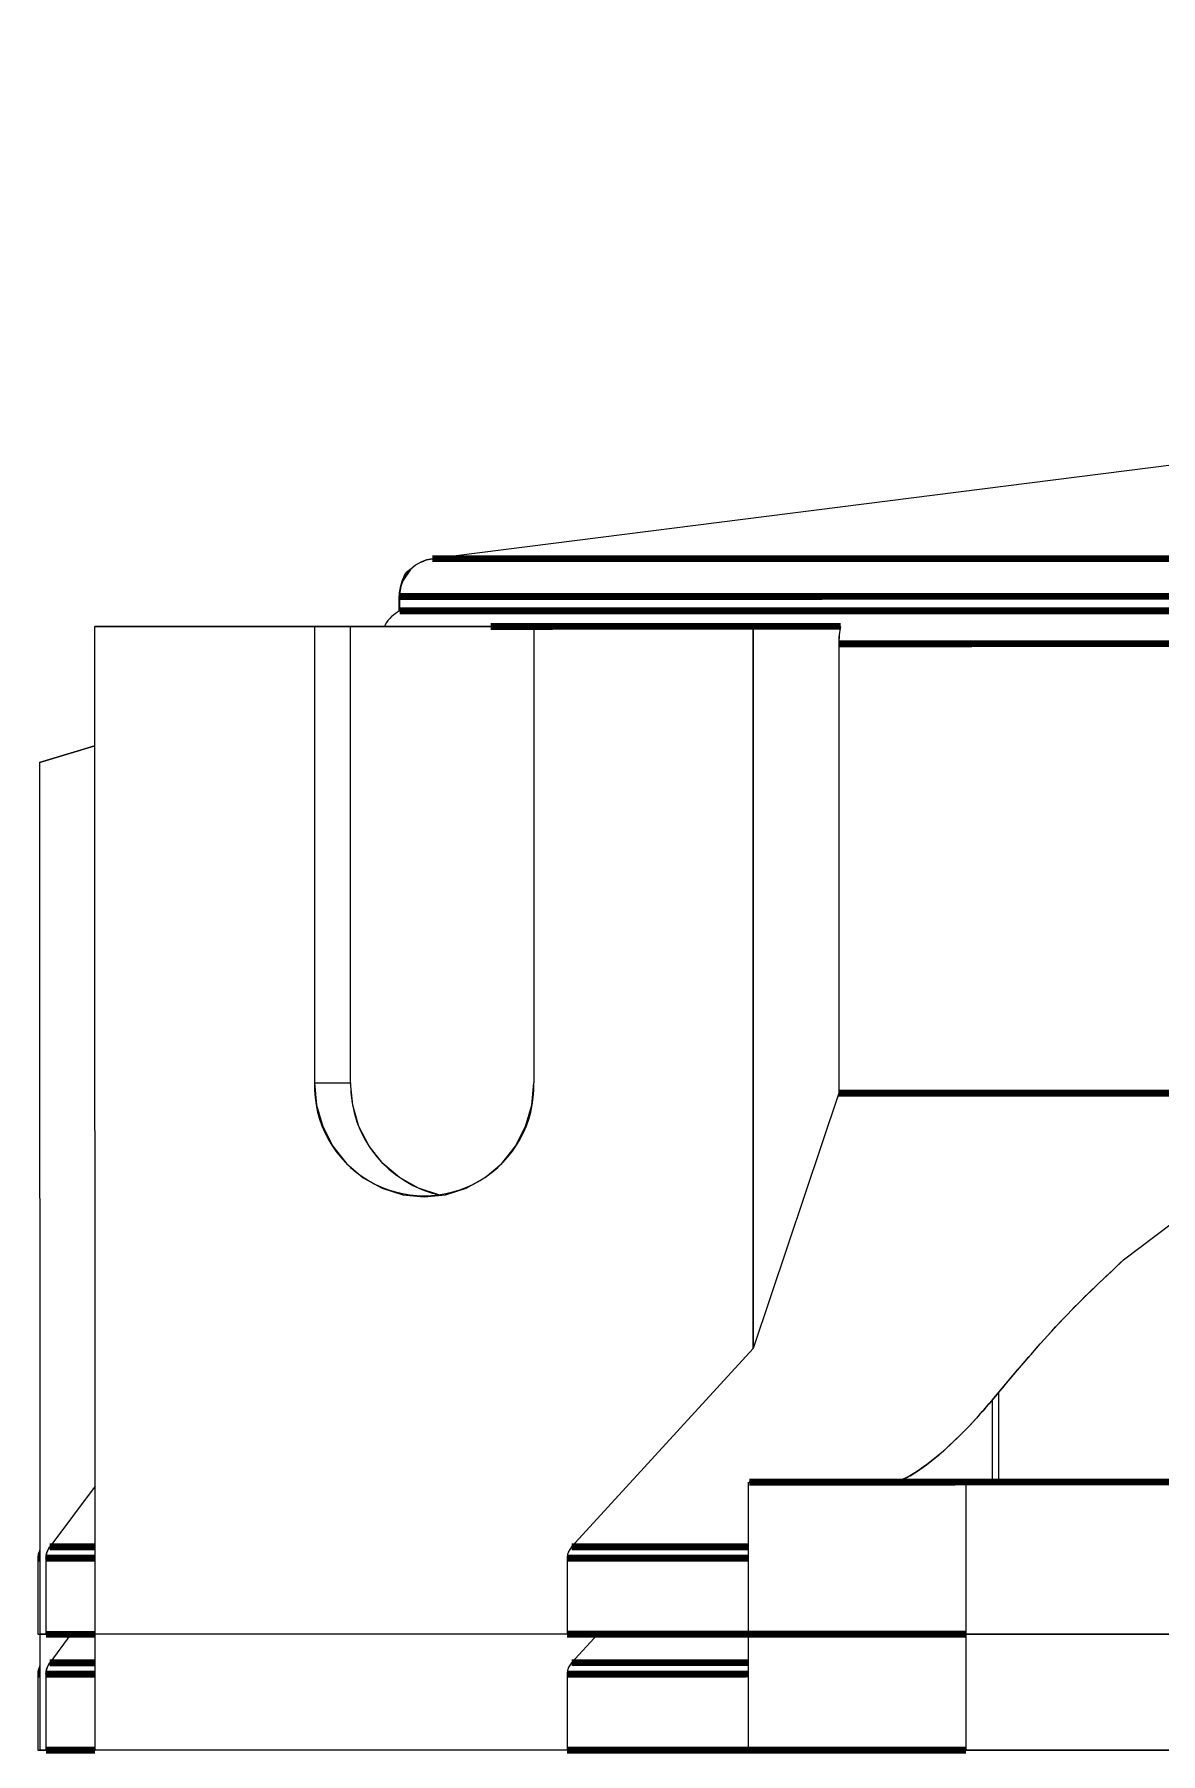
# Model space of a CAD drawing. Header units: millimetres. Extents: x -16985 to -606, y 2122 to 9380.
# Drawn here: x -2155.35 to -2125.75, y 7666.96 to 7712.17 of the extents above; entities that cross this region are included whole.
import ezdxf

# ---------------------------------------------------------------- set-up
doc = ezdxf.new("R2010")
doc.units = ezdxf.units.MM
doc.linetypes.add('K5LT_THIN', pattern=[0])

msp = doc.modelspace()

# ---------------------------------------------------------------- linework, layer by layer
at = {"color": 7, "linetype": 'K5LT_THIN', "lineweight": 18}
for p, q in [((-2036.018366031, 7712.1650275195), (-2144.8922312368, 7698.3782751055)), ((-2145.337737358, 7698.2061935531), (-2145.4680572797, 7698.0967704669)), ((-2145.1969824829, 7698.2885797858), (-2145.337737358, 7698.2061935531)), ((-2145.1971708741, 7698.2884695172), (-2145.1204423299, 7698.3110662987)), ((-2145.0480277382, 7698.3457389099), (-2145.1969821453, 7698.2885799476)), ((-2145.1968899565, 7698.2886288314), (-2145.0480223135, 7698.3457428688)), ((-2144.8922312368, 7698.3782751055), (-2145.0480277382, 7698.3457389099)), ((-2145.0480223135, 7698.3457428688), (-2144.8922312368, 7698.3782751055)), ((-2145.6740169715, 7697.7962409032), (-2145.7364869772, 7697.6040895803)), ((-2145.4680572797, 7698.0967704669), (-2145.6740169715, 7697.7962409032)), ((-2145.7665664137, 7697.0016537805), (-2145.7666039569, 7697.3861086198)), ((-2145.7666039561, 7697.3860912554), (-2145.7665664124, 7697.0016342303)), ((-2145.7666039561, 7697.3860912553), (-2145.766566411, 7697.0016341914)), ((-2145.7364869772, 7697.6040895803), (-2145.7590685112, 7697.3860919878)), ((-2145.759068512, 7697.3861093588), (-2145.7570905436, 7697.0072056444)), ((-2145.7570905406, 7697.0072054174), (-2145.7590685119, 7697.3861093597)), ((-2145.759068511, 7697.3860919882), (-2145.7570905397, 7697.0071859367)), ((-2145.7570905401, 7697.0071859378), (-2145.7590685111, 7697.3860919877)), ((-2145.7570905411, 7697.0071859371), (-2145.766566415, 7697.0016340024)), ((-2153.7615269252, 7696.5974157638), (-2146.149977462, 7696.5980196835)), ((-2153.7615268843, 7696.5967015318), (-2143.3650103232, 7696.5979072438)), ((-2153.7615268903, 7696.5967015318), (-2143.3650103361, 7696.5979072438)), ((-2153.7615269202, 7696.5974157638), (-2148.9655312874, 7696.5978913517)), ((-2153.7615268554, 7696.5967015318), (-2153.7615269252, 7696.5974157638)), ((-2147.9939567434, 7696.5972560935), (-2153.7615268843, 7696.5967015318)), ((-2153.7589389634, 7670.0967016585), (-2153.7615268903, 7696.5967015318)), ((-2147.0430079098, 7696.5980631471), (-2148.9655312915, 7696.5978725029)), ((-2148.9655312915, 7696.5978725029), (-2147.8629818657, 7696.597959982)), ((-2147.0430078747, 7696.5973663776), (-2147.9939567434, 7696.5972560935)), ((-2147.9939567473, 7696.5972560935), (-2147.9927848559, 7684.5972561415)), ((-2147.8629818667, 7696.597959982), (-2146.1499318499, 7696.5981298541)), ((-2138.2503649291, 7696.5982336588), (-2147.862981835, 7696.5973093893)), ((-2147.0418359783, 7684.5973664312), (-2147.0430078697, 7696.5973663776)), ((-2146.7604324112, 7696.5974372549), (-2137.1478155073, 7696.5983615244)), ((-2146.760432448, 7696.5980474611), (-2146.1499459079, 7696.5980958986)), ((-2141.6453050102, 7696.59803047), (-2146.7604324112, 7696.5974372549)), ((-2143.3770374199, 7696.5984048241), (-2138.2503649543, 7696.5989132031)), ((-2143.3770314312, 7696.5983829711), (-2137.1478155355, 7696.5990006822)), ((-2143.3655282049, 7696.5984059654), (-2138.2503649613, 7696.5989132031)), ((-2137.1478155376, 7696.5990006822), (-2143.3655220574, 7696.5983841124)), ((-2143.3655030579, 7696.5983168234), (-2141.645305036, 7696.5984533083)), ((-2141.6453050308, 7696.5984533083), (-2143.3650103394, 7696.5982406498)), ((-2143.3650103232, 7696.5979072438), (-2141.6453050102, 7696.59803047)), ((-2141.2754377477, 7696.5986350798), (-2142.226386636, 7696.5985596291)), ((-2136.4588164375, 7696.5983652168), (-2142.2263865984, 7696.5978106551)), ((-2142.2263865875, 7696.5978106551), (-2136.4588164445, 7696.5983652168)), ((-2142.2263865923, 7696.5978106551), (-2142.2252147009, 7684.5978107125)), ((-2141.6453049945, 7696.5980304701), (-2141.6453050358, 7696.5984533083)), ((-2141.6453050152, 7696.59803047), (-2141.6453050053, 7696.5979290831)), ((-2139.352914369, 7696.598825724), (-2141.2754377477, 7696.5986350798)), ((-2139.3529143748, 7696.5988445728), (-2136.4588164739, 7696.5991315618)), ((-2139.3529143319, 7696.5981057931), (-2138.2503649291, 7696.5982336588)), ((-2136.4819182411, 7696.5990535161), (-2137.1478155376, 7696.5990006822)), ((-2136.4819182071, 7696.5984387503), (-2137.1478155033, 7696.5983615244)), ((-2134.1629648738, 7696.5993137205), (-2136.4819182411, 7696.5990535161)), ((-2136.4819182373, 7696.5990535161), (-2136.4819181772, 7696.5984387503)), ((-2136.4819182101, 7696.5984387503), (-2134.1629648395, 7696.5986314729)), ((-2136.4588164819, 7696.5991315618), (-2134.1629648699, 7696.5993137205)), ((-2134.1629648395, 7696.5986314729), (-2136.4588164375, 7696.5983652168)), ((-2136.456961989, 7677.6090067148), (-2136.4588164445, 7696.5983652168)), ((-2136.4588164445, 7696.5983652168), (-2136.456961989, 7677.6090067018)), ((-2134.1996190669, 7696.3866594958), (-2134.2135315747, 7696.1419555356)), ((-2134.1629648336, 7696.5986314728), (-2134.1996190669, 7696.3866594958)), ((-2134.2135315987, 7696.1419555355), (-2134.2123776783, 7684.3259767129)), ((-2155.2161775152, 7693.0189643099), (-2153.7612199907, 7693.4556064473)), ((-2155.2161775126, 7693.018932794), (-2153.7612199876, 7693.4555749326)), ((-2155.2161775121, 7693.0189012888), (-2153.7612199846, 7693.4555434271)), ((-2153.7612200943, 7693.4555118729), (-2155.2161775106, 7693.0188697675)), ((-2153.7612199815, 7693.455511917), (-2155.2161775105, 7693.0188697782)), ((-2155.2161775106, 7693.0188697675), (-2155.2139390026, 7670.0968694168)), ((-2155.2161775106, 7693.0188697782), (-2155.2139390026, 7670.0968694163)), ((-2147.9927848559, 7684.5972561415), (-2147.937316567, 7684.011990503)), ((-2147.9927848498, 7684.5972561508), (-2147.0418359773, 7684.597366435)), ((-2146.9863676984, 7684.0121007945), (-2147.0418359783, 7684.5973664312)), ((-2142.2805686726, 7684.0125344089), (-2142.225214696, 7684.5978107032)), ((-2134.2123776774, 7684.3259767166), (-2136.456961989, 7677.6090067148)), ((-2134.2123776785, 7684.325976712), (-2136.456961989, 7677.6090067107)), ((-2147.937316567, 7684.011990503), (-2147.7731576671, 7683.4492269754)), ((-2146.8222087945, 7683.4493372501), (-2146.9863676984, 7684.0121007945)), ((-2142.4446176531, 7683.4497393236), (-2142.2805686726, 7684.0125344089)), ((-2147.7731576671, 7683.4492269754), (-2147.5066166682, 7682.930592192)), ((-2146.5556677936, 7682.9307024724), (-2146.8222087945, 7683.4493372501)), ((-2142.7110573497, 7682.9310532931), (-2142.4446176531, 7683.4497393236)), ((-2147.5066166682, 7682.930592192), (-2147.1479365879, 7682.4760170321)), ((-2146.1969877212, 7682.4761273199), (-2146.5556677936, 7682.9307024724)), ((-2143.0696486379, 7682.4764091664), (-2142.7110573497, 7682.9310532931)), ((-2147.1479365879, 7682.4760170321), (-2146.710901325, 7682.1029705599)), ((-2145.7599524533, 7682.103080844), (-2146.1969877212, 7682.4761273199)), ((-2143.506611031, 7682.1032786579), (-2143.0696486379, 7682.4764091664)), ((-2146.710901325, 7682.1029705599), (-2146.2123058767, 7681.8257887396)), ((-2145.2613570021, 7681.8258990181), (-2145.7599524533, 7682.103080844)), ((-2144.005152332, 7681.8260009611), (-2143.506611031, 7682.1032786579)), ((-2146.2123058767, 7681.8257887396), (-2145.6713109964, 7681.6551235095)), ((-2145.6713109964, 7681.6551235095), (-2145.1087068027, 7681.5975334367)), ((-2144.7203621218, 7681.6552337918), (-2145.2613570021, 7681.8258990181)), ((-2145.1087068027, 7681.5975334367), (-2144.5461138687, 7681.6552316992)), ((-2144.6331451481, 7681.6463059674), (-2144.7203621218, 7681.6552337918)), ((-2144.5461138687, 7681.6552316992), (-2144.005152332, 7681.8260009611)), ((-2126.7242558585, 7679.9427605132), (-2125.0090742273, 7681.2425435363)), ((-2126.7242551306, 7679.9427609133), (-2125.0090768994, 7681.2425436619)), ((-2136.456961989, 7677.6090067018), (-2141.232485732, 7672.396926593)), ((-2136.456961989, 7677.6090067107), (-2141.232485737, 7672.3969265978)), ((-2130.0000314433, 7676.4641814227), (-2129.5894930387, 7676.9572039531)), ((-2130.0000314433, 7676.4641814227), (-2130.1759764702, 7676.2528424671)), ((-2130.1759764702, 7676.252842468), (-2130.0000335544, 7676.4641788493)), ((-2130.1759764702, 7676.2528424671), (-2130.1757661211, 7674.0988972586)), ((-2129.9998004579, 7674.0989144701), (-2130.0000314433, 7676.4641814227)), ((-2153.7593194891, 7673.9935872805), (-2154.9526261226, 7672.3959154358)), ((-2136.5892138737, 7674.0982342652), (-2136.5888232432, 7670.0982342844)), ((-2136.2736642667, 7674.0982541679), (-2136.5644032717, 7674.0982335957)), ((-2136.5644032717, 7674.0982335957), (-2136.5274288362, 7674.0982451726)), ((-2136.5274288362, 7674.0982451726), (-2136.1644781163, 7674.0982883546)), ((-2135.6688715392, 7674.0983059224), (-2136.2736642667, 7674.0982541679)), ((-2136.1644781163, 7674.0982883546), (-2133.5072872598, 7674.0985872909)), ((-2134.7784398911, 7674.0983864279), (-2135.6688715392, 7674.0983059224)), ((-2133.6442042403, 7674.098491902), (-2134.7784398911, 7674.0983864279)), ((-2132.3194540664, 7674.098617389), (-2133.6442042403, 7674.098491902)), ((-2133.5072872569, 7674.0985872909), (-2132.8427025078, 7674.0986453527)), ((-2133.0219623749, 7674.0985862205), (-2133.0892138894, 7674.0985760669)), ((-2133.0892138894, 7674.0985760669), (-2133.0219623745, 7674.0985790485)), ((-2132.822792256, 7674.0986091192), (-2133.0219623749, 7674.0985862205)), ((-2133.0219623745, 7674.0985790485), (-2132.8227922573, 7674.0985950508)), ((-2132.8427025027, 7674.0986453521), (-2132.6964434431, 7674.0986583075)), ((-2132.4993575327, 7674.0986438829), (-2132.822792256, 7674.0986091192)), ((-2132.8227922573, 7674.0985950508), (-2132.4993575347, 7674.0986234588)), ((-2132.0640876329, 7674.0986891758), (-2132.4993575327, 7674.0986438829)), ((-2132.4993575347, 7674.0986234588), (-2132.0640876296, 7674.0986631809)), ((-2132.3719293959, 7674.0986878092), (-2131.7375703317, 7674.0987470406)), ((-2130.8664297722, 7674.0987569935), (-2132.3194540664, 7674.098617389)), ((-2131.5337097166, 7674.0987432571), (-2132.0640876329, 7674.0986891758)), ((-2132.0640876296, 7674.0986631809), (-2131.5337097121, 7674.0987126904)), ((-2131.7375703317, 7674.0987470406), (-2130.9868768892, 7674.0988186348)), ((-2130.9286059165, 7674.0988040487), (-2131.5337097166, 7674.0987432571)), ((-2131.5337097121, 7674.0987126904), (-2130.9286059129, 7674.0987700848)), ((-2130.9868768892, 7674.0988186348), (-2130.1757661171, 7674.0988972592)), ((-2130.2720300387, 7674.0988692144), (-2130.9286059165, 7674.0988040487)), ((-2130.9286059129, 7674.0987700848), (-2130.2720300369, 7674.0988331584)), ((-2122.9647567424, 7674.0995209511), (-2130.8664297682, 7674.0987569935)), ((-2130.8660391377, 7670.0987570126), (-2130.8664297682, 7674.0987569935)), ((-2129.589213909, 7674.0989362497), (-2130.2720300387, 7674.0988692144)), ((-2130.2720300369, 7674.0988331584), (-2129.5892139072, 7674.0988994874)), ((-2130.1757661211, 7674.0988972586), (-2129.9998004579, 7674.0989144701)), ((-2130.1757661171, 7674.0988972592), (-2129.9998004639, 7674.0989144707)), ((-2129.9998004639, 7674.0989144707), (-2129.0329726645, 7674.0990088359)), ((-2128.9063977772, 7674.0990025788), (-2129.589213909, 7674.0989362497)), ((-2129.5892139072, 7674.0988994874), (-2128.9063977775, 7674.0989665228)), ((-2129.0329726645, 7674.0990088359), (-2128.076757248, 7674.0991014655)), ((-2128.2498219013, 7674.0990656524), (-2128.9063977772, 7674.0990025788)), ((-2128.9063977775, 7674.0989665228), (-2128.2498219016, 7674.0990316884)), ((-2127.6447180981, 7674.0991230468), (-2128.2498219013, 7674.0990656524)), ((-2128.2498219016, 7674.0990316884), (-2127.6447181006, 7674.09909248)), ((-2128.076757248, 7674.0991014655), (-2127.1493975824, 7674.0991905923)), ((-2127.1143401815, 7674.0991725563), (-2127.6447180981, 7674.0991230468)), ((-2127.6447181006, 7674.09909248), (-2127.1143401823, 7674.0991465614)), ((-2127.1493975824, 7674.0991905923), (-2126.2685865025, 7674.0992745159)), ((-2126.6790702845, 7674.0992122783), (-2127.1143401815, 7674.0991725563)), ((-2127.1143401823, 7674.0991465614), (-2126.6790702775, 7674.0991918542)), ((-2126.3556355578, 7674.0992406863), (-2126.6790702845, 7674.0992122783)), ((-2126.6790702775, 7674.0991918542), (-2126.3556355562, 7674.099226618)), ((-2126.1564654386, 7674.0992566886), (-2126.3556355578, 7674.0992406863)), ((-2126.3556355562, 7674.099226618), (-2126.1564654383, 7674.0992495166)), ((-2126.2685865025, 7674.0992745159), (-2125.4511287633, 7674.0993516351)), ((-2126.1564654383, 7674.0992495166), (-2126.0892139268, 7674.0992596702)), ((-2126.0892139268, 7674.0992596702), (-2126.1564654386, 7674.0992566886)), ((-2155.2641343199, 7672.0969117902), (-2155.2639390047, 7670.0969117998)), ((-2155.214155603, 7672.3148505133), (-2155.2141555479, 7672.3142864553)), ((-2155.2141527832, 7672.2859708524), (-2155.214155603, 7672.3148505133)), ((-2155.2141529075, 7672.2872549889), (-2155.2141485868, 7672.2430143233)), ((-2155.2141484615, 7672.2417142511), (-2155.2141527832, 7672.2859708524)), ((-2155.2141485868, 7672.2430143233), (-2155.2141447385, 7672.2036095297)), ((-2155.2141446369, 7672.2025493719), (-2155.2141484615, 7672.2417142511)), ((-2155.2141447385, 7672.2036095297), (-2155.214142818, 7672.1839442749)), ((-2155.2141416469, 7672.1719312775), (-2155.2141446369, 7672.2025493719)), ((-2155.2141423252, 7672.1788982377), (-2155.2141417232, 7672.1727335201)), ((-2155.21413431901, 7672.096893722538), (-2155.214141646896, 7672.171931277486)), ((-2155.051974602, 7672.0968852434), (-2155.0517792868, 7670.0968852529)), ((-2155.0264888573, 7672.2544438719), (-2154.9526261217, 7672.3959154478)), ((-2154.9526261217, 7672.3959154478), (-2154.952478778, 7672.3961127205)), ((-2141.3535712978, 7672.0978944649), (-2141.3533759825, 7670.0978944745)), ((-2141.2324857401, 7672.3969265979), (-2141.3209093596, 7672.2593555884)), ((-2141.232485732, 7672.396926593), (-2141.3209093596, 7672.2593555844)), ((-2155.2139390026, 7670.0968694168), (-2155.0517792884, 7670.0968852529)), ((-2155.0517792914, 7670.0968852529), (-2155.2139389066, 7670.0968694168)), ((-2155.2139388898, 7670.0968694163), (-2155.2136412191, 7667.0487646068)), ((-2155.051779295975, 7670.096979784672), (-2153.758938975389, 7670.097181599975)), ((-2153.7589389514, 7670.096935949044), (-2155.051779291359, 7670.096885252929)), ((-2154.3928285457, 7670.0969031407), (-2154.9523283391, 7669.3478106258)), ((-2141.3533759837, 7670.0978944745), (-2153.7589389634, 7670.0967016585)), ((-2153.7586411799, 7667.0485968485), (-2153.7589388506, 7670.0967016585)), ((-2141.3533759366, 7670.0978944745), (-2153.7589387804, 7670.0967016585)), ((-2141.3533759509, 7670.0979345297), (-2138.1723671886, 7670.0982003339)), ((-2136.16408737812, 7670.098340401634), (-2141.353375936638, 7670.097894474491)), ((-2140.5455520067, 7670.0982268273), (-2141.2321879535, 7669.3488217878)), ((-2140.5455519975, 7670.0982268273), (-2141.2321879486, 7669.348821783)), ((-2138.289677648, 7670.0981890543), (-2136.1640873812, 7670.0983714838)), ((-2136.226765060391, 7670.098530667237), (-2138.143354228303, 7670.098385271006)), ((-2136.5888231296, 7670.0982258466), (-2136.5885254597, 7667.0501294744)), ((-2136.2732735932, 7670.098254187), (-2136.5640126162, 7670.0982336149)), ((-2136.5640126162, 7670.0982336149), (-2136.5270381608, 7670.0982451918)), ((-2136.5270381608, 7670.0982451918), (-2136.1640876659, 7670.0982883737)), ((-2135.6684808457, 7670.0983059416), (-2136.2732735932, 7670.098254187)), ((-2134.7780491497, 7670.0983864471), (-2135.6684808457, 7670.0983059416)), ((-2134.13625396, 7670.0985165068), (-2134.91034289, 7670.0984492818)), ((-2133.6438136178, 7670.0984919211), (-2134.7780491497, 7670.0983864471)), ((-2133.0778492598, 7670.0987830782), (-2134.1362540128, 7670.0986965433)), ((-2134.1362539982, 7670.0985463152), (-2131.5925511243, 7670.0987680585)), ((-2132.3190633089, 7670.0986174082), (-2133.6438136178, 7670.0984919211)), ((-2132.8224015685, 7670.0986091383), (-2133.0888231239, 7670.0985760861)), ((-2133.0888231239, 7670.0985760861), (-2132.8224015548, 7670.09859507)), ((-2132.0636970854, 7670.0986891949), (-2132.8224015685, 7670.0986091383)), ((-2132.8224015548, 7670.09859507), (-2132.0636971362, 7670.0986632)), ((-2130.8660390198, 7670.0987570126), (-2132.3190633089, 7670.0986174082)), ((-2132.0636971362, 7670.0986632), (-2130.9282152854, 7670.0987701039)), ((-2131.3205072445, 7670.098764381), (-2132.0636970854, 7670.0986891949)), ((-2130.8660391378, 7670.0987570126), (-2124.8194519793, 7670.099341615)), ((-2124.8194520283, 7670.099341615), (-2130.8660390198, 7670.0987570126)), ((-2130.8657413542, 7667.0506522026), (-2130.8660390249, 7670.0987570126)), ((-2155.2138578195, 7669.2667457033), (-2155.2138577644, 7669.2661816453)), ((-2155.2138549997, 7669.2378660424), (-2155.2138578195, 7669.2667457033)), ((-2155.0261910738, 7669.2063390619), (-2154.9523283382, 7669.3478106378)), ((-2154.9523283382, 7669.3478106378), (-2154.9521810004, 7669.3480079026)), ((-2141.2321879566, 7669.3488217879), (-2141.3206115761, 7669.2112507784)), ((-2141.2321879486, 7669.348821783), (-2141.3206115762, 7669.2112507744)), ((-2155.2638365364, 7669.0488069802), (-2155.2636412212, 7667.0488069898)), ((-2155.213855124, 7669.2391501789), (-2155.2138508033, 7669.1949095133)), ((-2155.213850678, 7669.1936094411), (-2155.2138549997, 7669.2378660424)), ((-2155.2138508033, 7669.1949095133), (-2155.213846955, 7669.1555047197)), ((-2155.2138468534, 7669.1544445619), (-2155.213850678, 7669.1936094411)), ((-2155.213846955, 7669.1555047197), (-2155.2138450345, 7669.1358394649)), ((-2155.2138438634, 7669.1238264675), (-2155.2138468534, 7669.1544445619)), ((-2155.2138445417, 7669.1307934277), (-2155.2138439397, 7669.1246287101)), ((-2155.21383653552, 7669.048788912537), (-2155.213843863406, 7669.123826467487)), ((-2155.0516768185, 7669.0487804334), (-2155.0514815033, 7667.0487804429)), ((-2141.3532735143, 7669.0497896549), (-2141.3530781991, 7667.0497896645)), ((-2155.2136412191, 7667.0487646068), (-2155.0514815049, 7667.0487804429)), ((-2155.0514815079, 7667.0487804429), (-2155.2136411231, 7667.0487646068)), ((-2155.051481512485, 7667.048874974674), (-2153.758641226775, 7667.04907678997)), ((-2153.758641202785, 7667.048831139042), (-2155.05148150787, 7667.048780442929)), ((-2141.3530782002, 7667.0497896645), (-2153.7586411799, 7667.0485968485)), ((-2141.3530781531, 7667.0497896645), (-2153.7586409969, 7667.0485968485)), ((-2136.163789707463, 7667.050235591625), (-2141.353078153149, 7667.049789664492)), ((-2141.3530781674, 7667.0498297197), (-2138.1720694051, 7667.0500955239)), ((-2138.2893798645, 7667.0500842443), (-2136.1637897105, 7667.0502666738)), ((-2136.226467276901, 7667.050425857238), (-2138.143056444813, 7667.050280461006)), ((-2136.2729758097, 7667.050149377), (-2136.5637148327, 7667.0501288049)), ((-2136.5637148327, 7667.0501288049), (-2136.5267403773, 7667.0501403818)), ((-2136.5267403773, 7667.0501403818), (-2136.1637898824, 7667.0501835637)), ((-2135.6681830622, 7667.0502011316), (-2136.2729758097, 7667.050149377)), ((-2134.7777513662, 7667.0502816371), (-2135.6681830622, 7667.0502011316)), ((-2134.1359561765, 7667.0504116968), (-2134.9100451065, 7667.0503444718)), ((-2133.6435158343, 7667.0503871111), (-2134.7777513662, 7667.0502816371)), ((-2133.0775514763, 7667.0506782682), (-2134.1359562293, 7667.0505917333)), ((-2134.1359562147, 7667.0504415052), (-2131.5922533883, 7667.0506632485)), ((-2132.3187655254, 7667.0505125982), (-2133.6435158343, 7667.0503871111)), ((-2132.822103785, 7667.0505043283), (-2133.0885253404, 7667.0504712761)), ((-2133.0885253404, 7667.0504712761), (-2132.8221037714, 7667.05049026)), ((-2132.063399302, 7667.0505843849), (-2132.822103785, 7667.0505043283)), ((-2132.8221037714, 7667.05049026), (-2132.0633993527, 7667.05055839)), ((-2130.8657412363, 7667.0506522026), (-2132.3187655254, 7667.0505125982)), ((-2132.0633993527, 7667.05055839), (-2130.9279175019, 7667.0506652939)), ((-2131.320209461, 7667.050659571), (-2132.063399302, 7667.0505843849)), ((-2130.8657413543, 7667.0506522026), (-2124.8191541958, 7667.051236805)), ((-2124.8191542448, 7667.051236805), (-2130.8657412363, 7667.0506522026))]:
    msp.add_line(p, q, dxfattribs=at)
at = {"color": 7, "linetype": 'K5LT_THIN', "const_width": 0.18}
for points in [[(-2144.8922312368, 7698.3782751055), (-2144.7154397566, 7698.3782504107), (-2144.1854113978, 7698.3782602943), (-2143.3031837158, 7698.3783047369), (-2142.0704837128, 7698.3783836516), (-2140.4897244567, 7698.3784968839), (-2138.5640003582, 7698.3786442122), (-2136.2970811126, 7698.3788253479), (-2133.6934043207, 7698.3790399366), (-2130.7580668022, 7698.3792875582), (-2127.496814618, 7698.3795677279), (-2123.9160318225, 7698.3798798973), (-2120.0227279662, 7698.3802234553), (-2115.8245243742, 7698.3805977294), (-2111.3296392272, 7698.381001987), (-2106.5468714738, 7698.3814354366), (-2101.4855836067, 7698.3818972298)], [(-2120.692998829, 7698.3801640437), (-2124.813075264, 7698.3798013132), (-2128.5694625258, 7698.3794750845), (-2131.953651189, 7698.3791860965), (-2134.9579749779, 7698.3789350038), (-2137.5756281327, 7698.3787223753), (-2139.8006808271, 7698.3785486927), (-2141.6280926012, 7698.3784143493), (-2143.0537237795, 7698.3783196496), (-2144.0743448489, 7698.378264808), (-2144.6876437744, 7698.3782499487), (-2144.8922312368, 7698.3782751055)], [(-2145.7590685119, 7697.3861093597), (-2145.4916005125, 7697.3861792464), (-2144.841675972, 7697.3862863721), (-2143.8106664887, 7697.3864305108), (-2142.4007479011, 7697.3866113584), (-2140.614895696, 7697.3868285332), (-2138.4568787292, 7697.3870815768), (-2135.9312512713, 7697.3873699552), (-2133.0433433969, 7697.3876930599), (-2129.7992497359, 7697.3880502089), (-2126.2058166112, 7697.3884406485), (-2122.2706275904, 7697.3888635548)], [(-2122.2706275445, 7697.3879254435), (-2126.2058165692, 7697.3875797474), (-2129.7992496978, 7697.3872683348), (-2133.0433433627, 7697.3869918629), (-2135.9312512411, 7697.3867509152), (-2138.456878703, 7697.3865460001), (-2140.6148956741, 7697.3863775501), (-2142.4007478833, 7697.3862459207), (-2143.8106664751, 7697.3861513897), (-2144.8416759626, 7697.3860941566), (-2145.4916005074, 7697.3860743421), (-2145.759068511, 7697.3860919882)], [(-2145.7590685112, 7697.3860919878), (-2145.4916005091, 7697.3860743417), (-2144.8416759652, 7697.3860941562), (-2143.8106664779, 7697.3861513893), (-2142.4007478857, 7697.3862459203), (-2140.6148956754, 7697.3863775497), (-2138.4568787027, 7697.3865459997), (-2135.9312512385, 7697.3867509148), (-2133.0433433574, 7697.3869918625), (-2129.7992496891, 7697.3872683344), (-2126.2058165566, 7697.387579747), (-2122.2706275265, 7697.3879254431)], [(-2122.3817212084, 7697.3888516716), (-2126.2058166082, 7697.3884406481), (-2129.799249732, 7697.3880502085), (-2133.0433433923, 7697.3876930595), (-2135.9312512662, 7697.3873699548), (-2138.4568787239, 7697.3870815764), (-2140.6148956908, 7697.3868285328), (-2142.4007478962, 7697.386611358), (-2143.8106664844, 7697.3864305104), (-2144.8416759685, 7697.3862863717), (-2145.4916005101, 7697.386179246), (-2145.7225747766, 7697.3861252318)], [(-2145.7570905397, 7697.0071859367), (-2145.4824480285, 7697.0071691843), (-2144.828709389, 7697.0071895651), (-2143.7972422152, 7697.0072470364), (-2142.3902042939, 7697.007341478), (-2140.6105390902, 7697.0074726923), (-2138.4619695901, 7697.0076404048), (-2135.9489905122, 7697.0078442648), (-2133.0768589048, 7697.0080838456), (-2129.8515831485, 7697.0083586462), (-2126.2799103867, 7697.0086680916), (-2122.3693124113, 7697.0090115345)], [(-2122.3693122572, 7697.009011535), (-2126.2799102638, 7697.0086680921), (-2129.8515830535, 7697.0083586467), (-2133.0768588346, 7697.0080838461), (-2135.9489904635, 7697.0078442653), (-2138.4619695594, 7697.0076404054), (-2140.610539074, 7697.0074726928), (-2142.3902042886, 7697.0073414785), (-2143.7972422171, 7697.0072470369), (-2144.8287093944, 7697.0071895656), (-2145.4824480337, 7697.0071691848), (-2145.7570905411, 7697.0071859371)], [(-2143.3650103202, 7696.5979072439), (-2142.5617853741, 7696.5979634236), (-2141.6582524417, 7696.5980295055), (-2140.654919846, 7696.5981054523), (-2139.5523520567, 7696.5981912215), (-2138.3511693728, 7696.5982867645), (-2137.0520475734, 7696.5983920279), (-2135.6557175376, 7696.5985069522), (-2134.1629648336, 7696.5986314728)], [(-2141.6453050358, 7696.5984533083), (-2141.1046442451, 7696.5985182511), (-2140.5338439605, 7696.5985860992), (-2139.9330014667, 7696.598656841), (-2139.3022191685, 7696.5987304645), (-2138.6416045736, 7696.598806957), (-2137.9512702743, 7696.5988863055), (-2137.2313339279, 7696.5989684966), (-2136.4819182373, 7696.5990535161)], [(-2136.4819182073, 7696.5984387503), (-2137.231333899, 7696.5983773976), (-2137.9512702466, 7696.5983189741), (-2138.6416045471, 7696.5982634898), (-2139.3022191431, 7696.5982109542), (-2139.9330014425, 7696.5981613762), (-2140.5338439375, 7696.5981147643), (-2141.1046442233, 7696.5980711265), (-2141.6453050152, 7696.59803047)], [(-2134.2135316322, 7696.1426396369), (-2131.1390005599, 7696.1429793616), (-2127.7322463159, 7696.1433507708), (-2124.0000513396, 7696.1437531251), (-2119.9498459836, 7696.1441856235), (-2115.589693721, 7696.144647405), (-2110.9282750922, 7696.1451375501), (-2105.9748704226, 7696.1456550831), (-2100.739341347, 7696.1461989736), (-2095.232111176, 7696.1467681388), (-2089.4641441445, 7696.1473614456), (-2083.4469235831, 7696.1479777127), (-2077.1924290564, 7696.1486157132), (-2070.713112513, 7696.1492741771), (-2064.0218734952, 7696.1499517932), (-2057.1320334576, 7696.1506472126), (-2050.0573092453, 7696.1513590508), (-2042.8117857861, 7696.1520858906), (-2035.4098880482, 7696.1528262849)], [(-2035.4098879621, 7696.1510667446), (-2042.8117857017, 7696.1503614355), (-2050.0573091628, 7696.1496731142), (-2057.1320333771, 7696.1490031509), (-2064.0218734169, 7696.1483528796), (-2070.7131124371, 7696.1477235948), (-2077.1924289829, 7696.1471165493), (-2083.4469235123, 7696.1465329518), (-2089.4641440765, 7696.145973964), (-2095.232111111, 7696.1454406989), (-2100.7393412851, 7696.1449342182), (-2105.9748703638, 7696.1444555301), (-2110.9282750367, 7696.1440055877), (-2115.589693669, 7696.1435852867), (-2119.9498459351, 7696.143195464), (-2124.0000512947, 7696.1428368956), (-2127.7322462748, 7696.1425102954), (-2131.1390005225, 7696.1422163136), (-2134.2135315987, 7696.1419555355)], [(-2134.2135315747, 7696.1419555356), (-2131.1390004967, 7696.1422163137), (-2127.7322462475, 7696.1425102955), (-2124.0000512662, 7696.1428368957), (-2119.9498459055, 7696.1431954641), (-2115.5896936387, 7696.1435852868), (-2110.9282750059, 7696.1440055878), (-2105.9748703327, 7696.1444555302), (-2100.7393412539, 7696.1449342183), (-2095.23211108, 7696.1454406991), (-2089.464144046, 7696.1459739641), (-2083.4469234823, 7696.1465329519), (-2077.1924289538, 7696.1471165494), (-2070.7131124089, 7696.1477235949), (-2064.02187339, 7696.1483528797), (-2057.1320333515, 7696.149003151), (-2050.0573091388, 7696.1496731143), (-2042.8117856793, 7696.1503614356), (-2035.4098879415, 7696.1510667447)], [(-2134.2123776783, 7684.3259767129), (-2131.0198690946, 7684.3262475923), (-2127.4708189681, 7684.3265541095), (-2123.5728156008, 7684.3268956091), (-2119.3341933993, 7684.327271361), (-2114.7640150549, 7684.3276805617), (-2109.8720521661, 7684.3281223363), (-2105.6513295227, 7684.3285060962)], [(-2105.6513295227, 7684.3285060956), (-2109.8720521661, 7684.3281223357), (-2114.7640150549, 7684.327680561), (-2119.3341933994, 7684.3272713603), (-2123.5728156008, 7684.3268956085), (-2127.4708189681, 7684.3265541089), (-2131.0198690946, 7684.3262475916), (-2134.2123776785, 7684.325976712)], [(-2130.8664297682, 7674.0987569935), (-2132.3194540734, 7674.098617389), (-2133.6442042412, 7674.0984919019), (-2134.7784398919, 7674.0983864279), (-2135.6688715379, 7674.0983059224), (-2136.2736642692, 7674.0982541679), (-2136.5644032721, 7674.0982335957), (-2136.5274288345, 7674.0982451726), (-2136.1644781164, 7674.0982883546)], [(-2133.507287259, 7674.0985872913), (-2133.4247636314, 7674.0985944939), (-2133.3420828592, 7674.0986017123), (-2133.2592450193, 7674.0986089464), (-2133.1762501886, 7674.0986161963), (-2133.0930984443, 7674.0986234619), (-2133.0097898636, 7674.0986307432), (-2132.9263245238, 7674.0986380403), (-2132.8427025028, 7674.0986453527)], [(-2129.5892139062, 7674.0988994873), (-2130.7862844022, 7674.0987836928), (-2131.8389705296, 7674.0986840818), (-2132.6203028054, 7674.0986126689), (-2133.0360410263, 7674.0985844514), (-2132.6203028063, 7674.0986310501), (-2131.8389705309, 7674.0987122434), (-2130.7862844039, 7674.0988182381), (-2129.589213908, 7674.0989362496)], [(-2132.3334777377, 7674.0986913507), (-2132.0724930788, 7674.0987155773), (-2131.7375703262, 7674.09874704), (-2131.3734273106, 7674.0987816078), (-2130.9868768929, 7674.0988186342), (-2130.5851511607, 7674.0988574264), (-2130.1757661211, 7674.0988972586)], [(-2124.3167132332, 7674.0994569492), (-2125.1954576724, 7674.0993755702), (-2126.653211187, 7674.0992379634), (-2128.2873919505, 7674.0990811218), (-2129.9998004569, 7674.0989144701)], [(-2129.589213908, 7674.0989362496), (-2128.392143412, 7674.0990520442), (-2127.3394572846, 7674.0991516551), (-2126.5581250087, 7674.099223068), (-2126.1423867878, 7674.0992512855), (-2126.5581250078, 7674.0992046868), (-2127.3394572832, 7674.0991234935), (-2128.3921434103, 7674.0990174989), (-2129.5892139062, 7674.0988994873)], [(-2154.9526261226, 7672.3959154358), (-2154.6385651412, 7672.3959189754), (-2154.1845735551, 7672.395936235), (-2153.7591634684, 7672.3959578089)], [(-2153.7591634684, 7672.395957809), (-2154.1845735531, 7672.395936235), (-2154.6385651394, 7672.3959189755), (-2154.9526261215, 7672.3959154358)], [(-2136.5890477669, 7672.3973246573), (-2136.933094279, 7672.3972948698), (-2137.8370243958, 7672.3972168106), (-2138.7190385747, 7672.3971409443), (-2139.5790254495, 7672.3970672806), (-2140.4168764352, 7672.3969958288), (-2141.2324857401, 7672.3969265979)], [(-2141.232485737, 7672.3969265978), (-2140.4168764313, 7672.3969958288), (-2139.5790254463, 7672.3970672807), (-2138.7190385722, 7672.3971409444), (-2137.837024394, 7672.3972168106), (-2136.933094278, 7672.3972948698), (-2136.5890477669, 7672.3973246574)], [(-2155.2641343199, 7672.0969117902), (-2155.2610091918, 7672.0969063573), (-2155.2516339103, 7672.0969015349), (-2155.2360087823, 7672.0968973233), (-2155.214134319, 7672.0968937225)], [(-2155.0519746066, 7672.0969797751), (-2154.7363094626, 7672.0970378578), (-2154.2794977814, 7672.0971096694), (-2153.7591342909, 7672.0971844397)], [(-2153.7591342909, 7672.0971844397), (-2154.2794977806, 7672.0971096694), (-2154.7363094617, 7672.0970378578), (-2155.0519746066, 7672.0969797751)], [(-2153.7591342664, 7672.0969330902), (-2154.2794977715, 7672.0969062256), (-2154.7363094554, 7672.0968888149), (-2155.051974602, 7672.0968852434)], [(-2155.0519746019, 7672.0968852434), (-2154.7363094555, 7672.0968888149), (-2154.2794977717, 7672.0969062256), (-2153.7591342664, 7672.0969330902)], [(-2136.5890185652, 7672.0983029597), (-2137.0102996562, 7672.0982664777), (-2137.9239137177, 7672.0981875796), (-2138.8151612517, 7672.0981109195), (-2139.6839274699, 7672.0980365074), (-2140.5301004796, 7672.0979643528), (-2141.3535712978, 7672.0978944649)], [(-2141.3535712967, 7672.0978944649), (-2140.5301004786, 7672.0979643528), (-2139.6839274691, 7672.0980365074), (-2138.8151612512, 7672.0981109195), (-2137.9239137175, 7672.0981875796), (-2137.0102996565, 7672.0982664777), (-2136.6147086701, 7672.0983007332)], [(-2155.0517792868, 7670.0968852529), (-2154.7361141401, 7670.0968888244), (-2154.2793024562, 7670.0969062352), (-2153.7589388732, 7670.0969330998)], [(-2141.3533759825, 7670.0978944745), (-2140.5299051644, 7670.0979643623), (-2139.6837321547, 7670.0980365169), (-2138.8149659364, 7670.0981109291), (-2137.9237184024, 7670.0981875891), (-2137.0101043409, 7670.0982664872), (-2136.5441116809, 7670.0983068448)], [(-2136.4813060771, 7670.0982512028), (-2136.527038204, 7670.0982451918), (-2136.5640126417, 7670.0982336149), (-2136.2732736387, 7670.098254187), (-2135.6684809074, 7670.0983059416), (-2134.7780492614, 7670.0983864471), (-2133.6438136107, 7670.0984919211), (-2132.3190634429, 7670.0986174082), (-2130.8660391377, 7670.0987570126)], [(-2154.9523283391, 7669.3478106258), (-2154.6382673577, 7669.3478141654), (-2154.1842757716, 7669.347831425), (-2153.7588657198, 7669.3478529989)], [(-2153.7588657198, 7669.347852999), (-2154.1842757696, 7669.347831425), (-2154.6382673559, 7669.3478141655), (-2154.952328338, 7669.3478106258)], [(-2136.5887499834, 7669.3492198473), (-2136.9327964955, 7669.3491900598), (-2137.8367266123, 7669.3491120006), (-2138.7187407912, 7669.3490361344), (-2139.578727666, 7669.3489624706), (-2140.4165786517, 7669.3488910188), (-2141.2321879566, 7669.3488217879)], [(-2141.2321879535, 7669.3488217878), (-2140.4165786478, 7669.3488910188), (-2139.5787276629, 7669.3489624707), (-2138.7187407888, 7669.3490361344), (-2137.8367266106, 7669.3491120006), (-2136.9327964945, 7669.3491900598), (-2136.5887499834, 7669.3492198474)], [(-2155.2638365364, 7669.0488069802), (-2155.2607114083, 7669.0488015473), (-2155.2513361268, 7669.0487967249), (-2155.2357109988, 7669.0487925133), (-2155.2138365355, 7669.0487889125)], [(-2153.7588365423, 7669.0490796296), (-2154.2791999971, 7669.0490048594), (-2154.7360116782, 7669.0489330478), (-2155.0516768231, 7669.0488749651)], [(-2153.7588365177, 7669.0488282802), (-2154.279199988, 7669.0488014156), (-2154.7360116719, 7669.0487840049), (-2155.0516768185, 7669.0487804334)], [(-2155.0516768185, 7669.0487804334), (-2154.736011672, 7669.0487840049), (-2154.2791999882, 7669.0488014156), (-2153.7588365177, 7669.0488282802)], [(-2154.973128962, 7669.0488906923), (-2154.7360116791, 7669.0489330478), (-2154.2791999979, 7669.0490048594), (-2153.7588365423, 7669.0490796296)], [(-2136.5887207817, 7669.0501981497), (-2137.0100018727, 7669.0501616677), (-2137.9236159342, 7669.0500827696), (-2138.8148634682, 7669.0500061095), (-2139.6836296865, 7669.0499316974), (-2140.5298026961, 7669.0498595428), (-2141.3532735143, 7669.0497896549)], [(-2141.3532735132, 7669.0497896549), (-2140.5298026951, 7669.0498595428), (-2139.6836296857, 7669.0499316974), (-2138.8148634677, 7669.0500061095), (-2137.923615934, 7669.0500827696), (-2137.010001873, 7669.0501616677), (-2136.6144108866, 7669.0501959232)], [(-2155.0514815033, 7667.0487804429), (-2154.7358163566, 7667.0487840144), (-2154.2790046727, 7667.0488014252), (-2153.7586412025, 7667.0488282898)], [(-2141.3530781991, 7667.0497896645), (-2140.5296073809, 7667.0498595523), (-2139.6834343712, 7667.0499317069), (-2138.814668153, 7667.0500061191), (-2137.9234206189, 7667.0500827791), (-2137.0098065575, 7667.0501616773), (-2136.5438139552, 7667.0502020348)], [(-2136.4810083579, 7667.0501463927), (-2136.5267404206, 7667.0501403818), (-2136.5637148582, 7667.0501288049), (-2136.2729758552, 7667.050149377), (-2135.6681831239, 7667.0502011316), (-2134.777751478, 7667.0502816371), (-2133.6435158272, 7667.0503871111), (-2132.3187656594, 7667.0505125982), (-2130.8657413542, 7667.0506522026)]]:
    msp.add_lwpolyline(points, dxfattribs=at)
at = {"color": 7, "linetype": 'K5LT_THIN', "lineweight": 18}
for centre, radius, start, end in [((-2145.1089914827, 7684.5112864295), 2.885074518393185, 178.2924422229072, 1.718575940405934), ((-2144.0731376642, 7684.5538174941), 2.969017713711164, 179.1595671596942, 258.527452292196), ((-2155.2235548166, 7715.2111782315), 43.11428553819387, 269.9460727554998, 270.0125191626997), ((-2155.2233595005, 7713.2111783318), 43.11428562889943, 269.9460727545001, 270.0125191616002), ((-2155.2232570327, 7712.1630723123), 43.11428442895588, 269.9460727535999, 270.0125191624997), ((-2155.2230617162, 7710.1630756788), 43.11428778589229, 269.9460727562004, 270.0125191599)]:
    msp.add_arc(centre, radius, start, end, dxfattribs=at)
for points, knots in [([(-2145.766603956069, 7697.386091255272), (-2145.749667676843, 7697.514075933959), (-2145.711873974241, 7697.799676733255), (-2145.567492813472, 7698.028860907677), (-2145.462969158842, 7698.101637544535), (-2145.458820479603, 7698.104526143517)], [0, 0, 0, 0, 0.4381306046791546, 0.9776986759273301, 1, 1, 1, 1]), ([(-2145.766603956917, 7697.386108619755), (-2145.74528993105, 7697.5258711233), (-2145.702583008438, 7697.805913310559), (-2145.56659284779, 7698.050568117791), (-2145.467107772286, 7698.098349515716), (-2145.46493226724, 7698.099394382716)], [0, 0, 0, 0, 0.4935493866517557, 0.9889251140469076, 1, 1, 1, 1]), ([(-2145.466646976779, 7698.097954627326), (-2145.468653625555, 7698.09698779434), (-2145.567751224716, 7698.049241109015), (-2145.703008940997, 7697.804820892729), (-2145.745440515468, 7697.525438023328), (-2145.766603956069, 7697.386091255372)], [0, 0, 0, 0, 0.0102531422348981, 0.5063475938266537, 1, 1, 1, 1]), ([(-2145.676888918297, 7697.787407089876), (-2145.676319044566, 7697.790228543114), (-2145.648032081964, 7697.930277711575), (-2145.56543364223, 7698.049393005419), (-2145.468257823255, 7698.096763062211), (-2145.467800725508, 7698.096985882524)], [0, 0, 0, 0, 0.0200532983817727, 0.9953905052275289, 1, 1, 1, 1]), ([(-2145.761345024609, 7697.01018939619), (-2145.832010233215, 7696.961442285285), (-2145.975861733696, 7696.862208939963), (-2146.105357647868, 7696.711537061937), (-2146.144081575685, 7696.613042975477), (-2146.150189295099, 7696.597508026466)], [0, 0, 0, 0, 0.4485074284426398, 0.9130160064740582, 1, 1, 1, 1]), ([(-2134.162964836636, 7696.598631472908), (-2134.177547254328, 7696.52762514447), (-2134.205544268809, 7696.391298970882), (-2134.210944236542, 7696.222726159901), (-2134.213531597771, 7696.141955537357)], [0, 0, 0, 0, 0.5208561684746102, 1, 1, 1, 1]), ([(-2130.000031443293, 7676.464181424052), (-2129.477718454686, 7677.085793835714), (-2128.434188692087, 7678.327714037809), (-2127.293833674979, 7679.404789105968), (-2126.724255130578, 7679.942760913283)], [0, 0, 0, 0, 0.500525243580675, 1, 1, 1, 1]), ([(-2129.589493038703, 7676.957203953142), (-2129.129336020694, 7677.488783122719), (-2128.209284168099, 7678.551638584287), (-2127.219171245584, 7679.479141305752), (-2126.724255858546, 7679.94276051315)], [0, 0, 0, 0, 0.5001424829599983, 1, 1, 1, 1]), ([(-2130.175976470239, 7676.252842467089), (-2130.396856576948, 7675.99737102464), (-2130.838385244055, 7675.486695947786), (-2131.313534144012, 7675.051382343709), (-2131.55098400528, 7674.833839685174)], [0, 0, 0, 0, 0.5002622098265687, 1, 1, 1, 1]), ([(-2131.550984004305, 7674.833839685167), (-2131.325956046863, 7675.039634508274), (-2130.851191247788, 7675.473821170915), (-2130.408724053536, 7675.984312616061), (-2130.175976470241, 7676.25284246798)], [0, 0, 0, 0, 0.4739777630535703, 1, 1, 1, 1]), ([(-2131.55098400528, 7674.833839685174), (-2131.7908643552, 7674.642271290229), (-2132.155341885152, 7674.351199614581), (-2132.59114586966, 7674.13333353726), (-2132.760875988839, 7674.109928748747), (-2132.842702502702, 7674.098645352134)], [0, 0, 0, 0, 0.4992713659407679, 0.7585998365237572, 1, 1, 1, 1]), ([(-2132.842702502781, 7674.098645352748), (-2132.756776827949, 7674.111031476415), (-2132.584926980276, 7674.135803507238), (-2132.148411774132, 7674.354958500337), (-2131.789572625389, 7674.642593801863), (-2131.550984004305, 7674.833839685167)], [0, 0, 0, 0, 0.2510012383912343, 0.5019980892499017, 1, 1, 1, 1]), ([(-2155.223865649184, 7672.2869758039), (-2155.234295761029, 7672.261403131555), (-2155.259067656796, 7672.200667102717), (-2155.262276530282, 7672.134955673703), (-2155.264134319876, 7672.096911790223)], [0, 0, 0, 0, 0.42104617033829, 1, 1, 1, 1]), ([(-2155.05197460656, 7672.096979775107), (-2155.047751525672, 7672.14938472352), (-2155.039074128775, 7672.257064057355), (-2154.981949545403, 7672.348879102114), (-2154.952626126267, 7672.396009967349)], [0, 0, 0, 0, 0.4866760087200609, 1, 1, 1, 1]), ([(-2154.952626121517, 7672.395915435785), (-2154.981949540728, 7672.348784570282), (-2155.039074124166, 7672.256969525126), (-2155.047751521062, 7672.149290191567), (-2155.051974601944, 7672.096885243364)], [0, 0, 0, 0, 0.5133239919800754, 1, 1, 1, 1]), ([(-2141.320909359551, 7672.259355588388), (-2141.330457830532, 7672.232928529809), (-2141.349281377298, 7672.180831081533), (-2141.352155236984, 7672.125271017029), (-2141.353571296706, 7672.097894464921)], [0, 0, 0, 0, 0.5072620531819307, 1, 1, 1, 1]), ([(-2141.320909359645, 7672.259355584356), (-2141.330350025212, 7672.233102542296), (-2141.349088262288, 7672.180994380794), (-2141.352084580458, 7672.125453054429), (-2141.35357129889, 7672.097894461192)], [0, 0, 0, 0, 0.5038182369550398, 1, 1, 1, 1]), ([(-2155.05167682307, 7669.048874965109), (-2155.047453742182, 7669.101279913521), (-2155.038776345285, 7669.208959247356), (-2154.981651761913, 7669.300774292114), (-2154.952328342777, 7669.34790515735)], [0, 0, 0, 0, 0.4866760087200609, 1, 1, 1, 1]), ([(-2154.952328338027, 7669.347810625786), (-2154.981651757238, 7669.300679760283), (-2155.038776340676, 7669.208864715127), (-2155.047453737572, 7669.101185381567), (-2155.051676818453, 7669.048780433365)], [0, 0, 0, 0, 0.5133239919800754, 1, 1, 1, 1]), ([(-2155.223567865694, 7669.238870993901), (-2155.233997977539, 7669.213298321556), (-2155.258769873306, 7669.152562292717), (-2155.261978746792, 7669.086850863704), (-2155.263836536385, 7669.048806980223)], [0, 0, 0, 0, 0.42104617033829, 1, 1, 1, 1]), ([(-2141.320611576061, 7669.211250778387), (-2141.330160047042, 7669.184823719809), (-2141.348983593808, 7669.132726271534), (-2141.351857453495, 7669.07716620703), (-2141.353273513216, 7669.049789654922)], [0, 0, 0, 0, 0.5072620531819307, 1, 1, 1, 1]), ([(-2141.320611576155, 7669.211250774357), (-2141.330052241722, 7669.184997732298), (-2141.348790478798, 7669.132889570793), (-2141.351786796968, 7669.077348244429), (-2141.3532735154, 7669.049789651192)], [0, 0, 0, 0, 0.5038182369550398, 1, 1, 1, 1])]:
    msp.add_open_spline(points, degree=3, knots=knots, dxfattribs=at)

doc.saveas('drawing.dxf')
